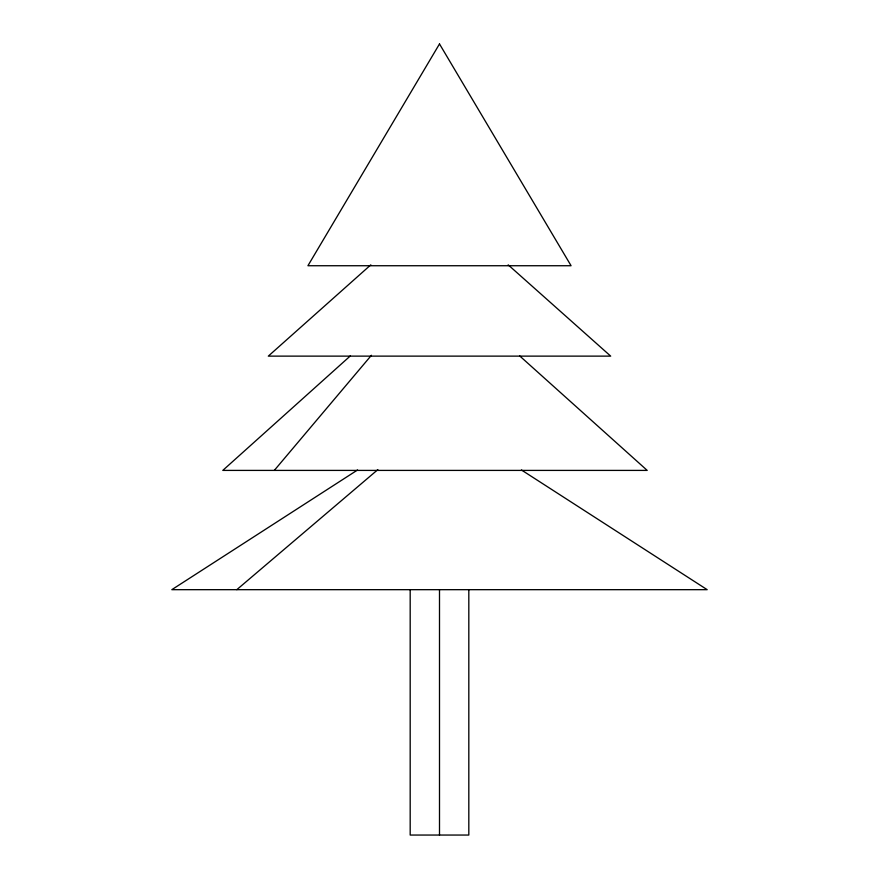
<?xml version="1.0" encoding="UTF-8"?>
<svg xmlns="http://www.w3.org/2000/svg" width="879" height="879" viewBox="0 0 879 879"><rect width="100%" height="100%" fill="white"/><g stroke="black" fill="none" stroke-linecap="round" stroke-linejoin="round"><path stroke-width="1.32" d="M274.303 470.408L371.432 355.27M350.325 355.929L222.794 470.408L647.208 470.408L519.687 355.929M370.817 264.843L268.315 356.127L610.685 356.127L508.183 264.843M236.803 589.677L377.849 469.639M357.577 469.968L171.823 589.677L707.177 589.677L521.423 469.968M468.815 589.677L468.815 835.05L410.185 835.05L410.185 589.677M439.5 589.677L439.5 835.05M439.5 43.95L307.925 265.733L571.075 265.733L439.5 43.95"/></g></svg>
